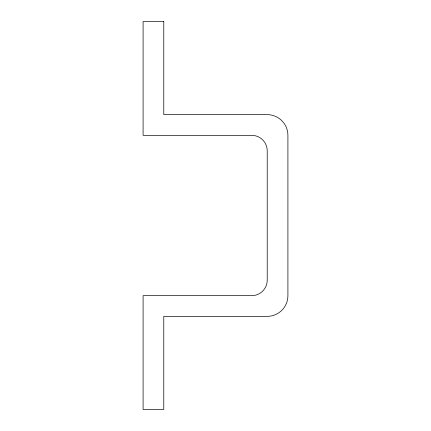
<?xml version="1.0" encoding="UTF-8"?>
<svg xmlns="http://www.w3.org/2000/svg" width="431" height="431" viewBox="0 0 431 431"><rect width="100%" height="100%" fill="white"/><g stroke="black" fill="none" stroke-linecap="round" stroke-linejoin="round"><path stroke-width="0.65" d="M163.78 21.55L143.092 21.55L143.092 135.334L251.704 135.334A15.516 15.516 0 0 1 267.22 150.85L267.22 280.15A15.516 15.516 0 0 1 251.704 295.666L143.092 295.666L143.092 409.45L163.78 409.45L163.78 316.354L267.22 316.354A20.688 20.688 0 0 0 287.908 295.666L287.908 135.334A20.688 20.688 0 0 0 267.22 114.646L163.78 114.646L163.78 21.55"/></g></svg>
